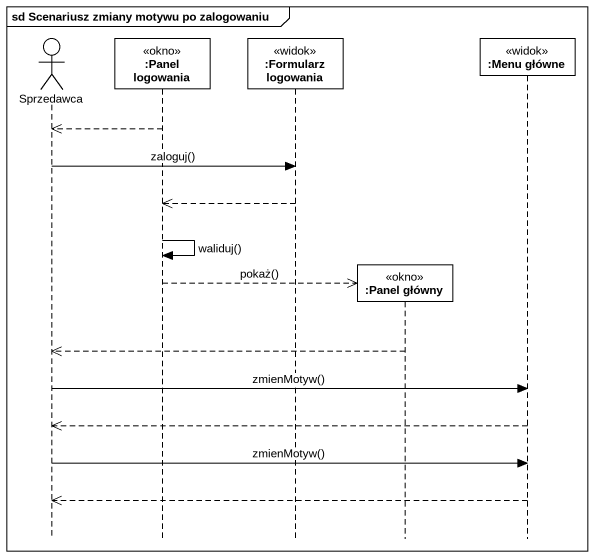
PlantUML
@startuml
mainframe sd Scenariusz zmiany motywu po zalogowaniu
hide footbox
actor Sprzedawca
participant ":Panel logowania" as Panel_logowania <<okno>>
participant ":Formularz logowania" as Formularz_logowania <<widok>>
participant ":Panel główny" as Panel_główny <<okno>>
participant ":Menu główne" as Menu_główne <<widok>>

Panel_logowania -->> Sprzedawca
Sprzedawca -> Formularz_logowania : zaloguj()
Formularz_logowania -->> Panel_logowania
Panel_logowania -> Panel_logowania : waliduj()
Panel_logowania -->> Panel_główny ** : pokaż()
Panel_główny -->> Sprzedawca
Sprzedawca -> Menu_główne : zmienMotyw()
Menu_główne -->> Sprzedawca
Sprzedawca -> Menu_główne : zmienMotyw()
Menu_główne -->> Sprzedawca
@enduml
